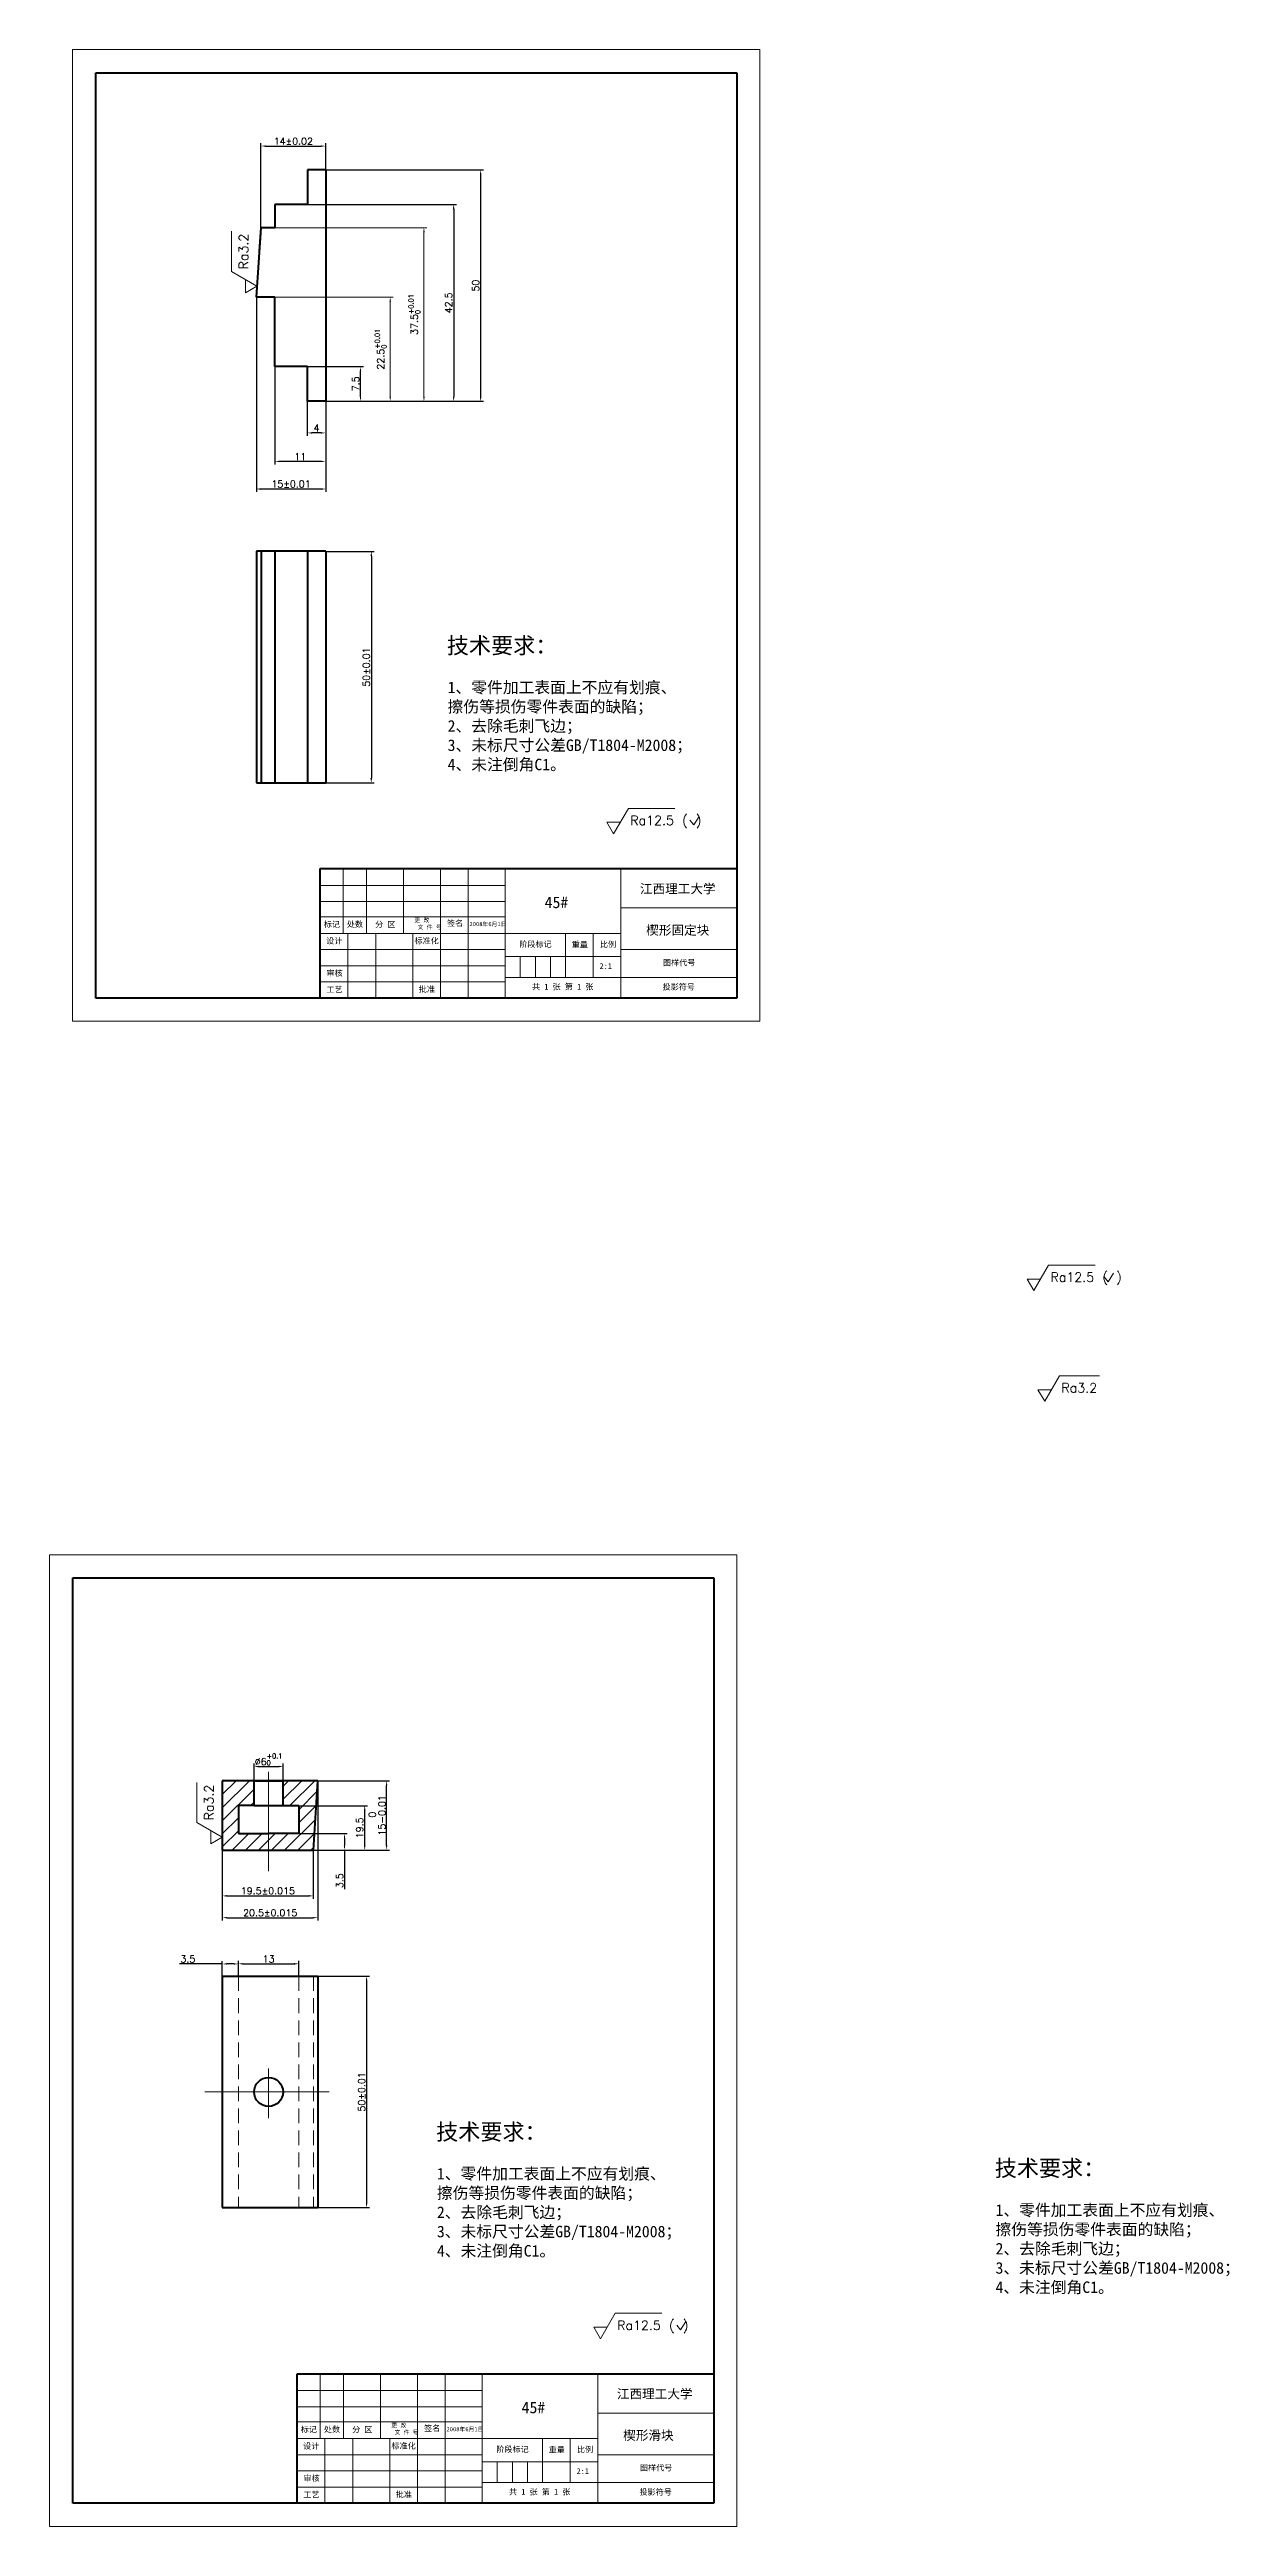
# Model space of a CAD drawing. Header units: millimetres. Extents: x -1505 to 6149, y -3153 to 848.
# Drawn here: x 5019 to 5529, y -3153 to -2083 of the extents above; entities that cross this region are included whole.
import ezdxf

# ---------------------------------------------------------------- set-up
doc = ezdxf.new("R2010")
doc.units = ezdxf.units.MM
doc.linetypes.add('DASHED2', pattern=[9.525, 6.35, -3.175])
doc.layers.add('csx', color=7, linetype='Continuous', lineweight=50)
doc.styles.add('2.5', font='simfang.ttf')
doc.styles.get("Standard").update_dxf_attribs({"font": 'txt', "bigfont": 'gbcbig.shx'})
doc.dimstyles.new('gdp ISO-25', dxfattribs={"dimtxt": 3, "dimasz": 2, "dimexe": 1.25, "dimexo": 0, "dimtad": 1, "dimlfac": 0.5, "dimdsep": 46, "dimtxsty": 'Standard', "dimcen": 2.5, "dimadec": 0, "dimazin": 0, "dimtfac": 1, "dimtmove": 0, "dimatfit": 3, "dimfxl": 1, "dimarcsym": 0})

# ---------------------------------------------------------------- blocks, each defined once
blk = doc.blocks.new('*D206')
at = {"color": 0, "lineweight": -2}
for p, q in [((5130.8, -2234.7), (5130.8, -2249.7)), ((5138.8, -2234.7), (5138.8, -2249.7)), ((5136.8, -2248.4), (5132.8, -2248.4))]:
    blk.add_line(p, q, dxfattribs=at)
at = {"color": 0}
for points in [[(5132.8, -2248.1), (5132.8, -2248.7), (5130.8, -2248.4)], [(5136.8, -2248.1), (5136.8, -2248.7), (5138.8, -2248.4)]]:
    blk.add_solid(points, dxfattribs=at)
at = {"layer": 'Defpoints', "color": 0}
for p in [(5130.8, -2234.7), (5138.8, -2234.7), (5130.8, -2248.4)]:
    blk.add_point(p, dxfattribs=at)
at = {"color": 0, "lineweight": 13, "insert": (5134.8, -2246.3), "char_height": 3, "attachment_point": 5}
blk.add_mtext('4', dxfattribs=at)
blk = doc.blocks.new('*D207')
at = {"color": 0, "lineweight": -2}
for p, q in [((5116.8, -2219.7), (5116.8, -2262)), ((5138.8, -2234.7), (5138.8, -2262)), ((5136.8, -2260.7), (5118.8, -2260.7))]:
    blk.add_line(p, q, dxfattribs=at)
at = {"color": 0}
for points in [[(5118.8, -2260.4), (5118.8, -2261), (5116.8, -2260.7)], [(5136.8, -2260.4), (5136.8, -2261), (5138.8, -2260.7)]]:
    blk.add_solid(points, dxfattribs=at)
at = {"layer": 'Defpoints', "color": 0}
for p in [(5116.8, -2219.7), (5138.8, -2234.7), (5116.8, -2260.7)]:
    blk.add_point(p, dxfattribs=at)
at = {"color": 0, "lineweight": 13, "insert": (5127.8, -2258.6), "char_height": 3, "attachment_point": 5}
blk.add_mtext('11', dxfattribs=at)
blk = doc.blocks.new('*D208')
at = {"color": 0, "lineweight": -2}
for p, q in [((5108.8, -2189.7), (5108.8, -2273.9)), ((5138.8, -2234.7), (5138.8, -2273.9)), ((5110.8, -2272.6), (5136.8, -2272.6))]:
    blk.add_line(p, q, dxfattribs=at)
at = {"color": 0}
for points in [[(5110.8, -2272.3), (5110.8, -2273), (5108.8, -2272.6)], [(5136.8, -2272.3), (5136.8, -2273), (5138.8, -2272.6)]]:
    blk.add_solid(points, dxfattribs=at)
at = {"layer": 'Defpoints', "color": 0}
for p in [(5108.8, -2189.7), (5138.8, -2234.7), (5138.8, -2272.6)]:
    blk.add_point(p, dxfattribs=at)
at = {"color": 0, "lineweight": 13, "insert": (5123.8, -2270.5), "char_height": 3, "attachment_point": 5}
blk.add_mtext('15±0.01', dxfattribs=at)
blk = doc.blocks.new('*D209')
at = {"color": 0, "lineweight": -2}
for p, q in [((5130.8, -2219.7), (5155.1, -2219.7)), ((5153.8, -2232.7), (5153.8, -2221.7)), ((5138.8, -2234.7), (5155.1, -2234.7))]:
    blk.add_line(p, q, dxfattribs=at)
at = {"color": 0}
for points in [[(5153.5, -2221.7), (5154.1, -2221.7), (5153.8, -2219.7)], [(5153.5, -2232.7), (5154.1, -2232.7), (5153.8, -2234.7)]]:
    blk.add_solid(points, dxfattribs=at)
at = {"layer": 'Defpoints', "color": 0}
for p in [(5130.8, -2219.7), (5153.8, -2219.7), (5138.8, -2234.7)]:
    blk.add_point(p, dxfattribs=at)
at = {"color": 0, "lineweight": 13, "insert": (5151.7, -2227.2), "char_height": 3, "attachment_point": 5, "rotation": 90}
blk.add_mtext('7.5', dxfattribs=at)
blk = doc.blocks.new('*D210')
at = {"color": 0, "lineweight": -2}
for p, q in [((5130.8, -2149.7), (5195.3, -2149.7)), ((5194.1, -2151.7), (5194.1, -2232.7)), ((5138.8, -2234.7), (5195.3, -2234.7))]:
    blk.add_line(p, q, dxfattribs=at)
at = {"color": 0}
for points in [[(5193.7, -2151.7), (5194.4, -2151.7), (5194.1, -2149.7)], [(5193.7, -2232.7), (5194.4, -2232.7), (5194.1, -2234.7)]]:
    blk.add_solid(points, dxfattribs=at)
at = {"layer": 'Defpoints', "color": 0}
for p in [(5130.8, -2149.7), (5138.8, -2234.7), (5194.1, -2234.7)]:
    blk.add_point(p, dxfattribs=at)
at = {"color": 0, "lineweight": 13, "insert": (5191.9, -2192.2), "char_height": 3, "attachment_point": 5, "rotation": 90}
blk.add_mtext('42.5', dxfattribs=at)
blk = doc.blocks.new('*D211')
at = {"color": 0, "lineweight": -2}
for p, q in [((5138.8, -2134.7), (5207, -2134.7)), ((5205.7, -2136.7), (5205.7, -2232.7)), ((5138.8, -2234.7), (5207, -2234.7))]:
    blk.add_line(p, q, dxfattribs=at)
at = {"color": 0}
for points in [[(5205.4, -2136.7), (5206.1, -2136.7), (5205.7, -2134.7)], [(5205.4, -2232.7), (5206.1, -2232.7), (5205.7, -2234.7)]]:
    blk.add_solid(points, dxfattribs=at)
at = {"layer": 'Defpoints', "color": 0}
for p in [(5138.8, -2134.7), (5138.8, -2234.7), (5205.7, -2234.7)]:
    blk.add_point(p, dxfattribs=at)
at = {"color": 0, "lineweight": 13, "insert": (5203.6, -2184.7), "char_height": 3, "attachment_point": 5, "rotation": 90}
blk.add_mtext('50', dxfattribs=at)
blk = doc.blocks.new('*D212')
at = {"color": 0, "lineweight": -2}
for p, q in [((5138.8, -2299.6), (5159.7, -2299.6)), ((5158.5, -2301.6), (5158.5, -2397.6)), ((5138.8, -2399.6), (5159.7, -2399.6))]:
    blk.add_line(p, q, dxfattribs=at)
at = {"color": 0}
for points in [[(5158.1, -2301.6), (5158.8, -2301.6), (5158.5, -2299.6)], [(5158.1, -2397.6), (5158.8, -2397.6), (5158.5, -2399.6)]]:
    blk.add_solid(points, dxfattribs=at)
at = {"layer": 'Defpoints', "color": 0}
for p in [(5138.8, -2299.6), (5138.8, -2399.6), (5158.5, -2399.6)]:
    blk.add_point(p, dxfattribs=at)
at = {"color": 0, "lineweight": 5, "insert": (5156.3, -2349.6), "char_height": 3, "attachment_point": 5, "rotation": 90}
blk.add_mtext('50±0.01', dxfattribs=at)
blk = doc.blocks.new('*D213')
at = {"color": 0, "lineweight": -2}
for p, q in [((5110.8, -2159.7), (5110.8, -2123.2)), ((5112.8, -2124.4), (5136.8, -2124.4)), ((5138.8, -2134.7), (5138.8, -2123.2))]:
    blk.add_line(p, q, dxfattribs=at)
at = {"color": 0}
for points in [[(5112.8, -2124.1), (5112.8, -2124.7), (5110.8, -2124.4)], [(5136.8, -2124.1), (5136.8, -2124.7), (5138.8, -2124.4)]]:
    blk.add_solid(points, dxfattribs=at)
at = {"layer": 'Defpoints', "color": 0}
for p in [(5138.8, -2124.4), (5138.8, -2134.7), (5110.8, -2159.7)]:
    blk.add_point(p, dxfattribs=at)
at = {"color": 0, "lineweight": 13, "insert": (5124.8, -2122.3), "char_height": 3, "attachment_point": 5}
blk.add_mtext('14±0.02', dxfattribs=at)
blk = doc.blocks.new('*D223')
at = {"color": 0, "lineweight": -2}
for p, q in [((5094.1, -2830.9), (5094.1, -2891.3)), ((5135.4, -2830.9), (5135.4, -2891.3)), ((5096.1, -2890.1), (5133.4, -2890.1))]:
    blk.add_line(p, q, dxfattribs=at)
at = {"color": 0}
for points in [[(5096.1, -2889.8), (5096.1, -2890.4), (5094.1, -2890.1)], [(5133.4, -2889.8), (5133.4, -2890.4), (5135.4, -2890.1)]]:
    blk.add_solid(points, dxfattribs=at)
at = {"layer": 'Defpoints', "color": 0}
for p in [(5094.1, -2830.9), (5135.4, -2830.9), (5135.4, -2890.1)]:
    blk.add_point(p, dxfattribs=at)
at = {"color": 0, "lineweight": 13, "insert": (5114.8, -2888), "char_height": 3, "attachment_point": 5}
blk.add_mtext('20.5%%p0.015', dxfattribs=at)
blk = doc.blocks.new('*D224')
at = {"color": 0, "lineweight": -2}
for p, q in [((5094.1, -2860.9), (5094.1, -2881.9)), ((5133.4, -2860.9), (5133.4, -2881.9)), ((5096.1, -2880.7), (5131.4, -2880.7))]:
    blk.add_line(p, q, dxfattribs=at)
at = {"color": 0}
for points in [[(5096.1, -2880.3), (5096.1, -2881), (5094.1, -2880.7)], [(5131.4, -2880.3), (5131.4, -2881), (5133.4, -2880.7)]]:
    blk.add_solid(points, dxfattribs=at)
at = {"layer": 'Defpoints', "color": 0}
for p in [(5094.1, -2860.9), (5133.4, -2860.9), (5133.4, -2880.7)]:
    blk.add_point(p, dxfattribs=at)
at = {"color": 0, "lineweight": 13, "insert": (5113.8, -2878.5), "char_height": 3, "attachment_point": 5}
blk.add_mtext('19.5%%p0.015', dxfattribs=at)
blk = doc.blocks.new('*D225')
at = {"color": 0, "lineweight": -2}
for p, q in [((5135.4, -2830.9), (5166.4, -2830.9)), ((5165.1, -2858.9), (5165.1, -2832.9)), ((5133.4, -2860.9), (5166.4, -2860.9))]:
    blk.add_line(p, q, dxfattribs=at)
at = {"color": 0}
for points in [[(5164.8, -2832.9), (5165.4, -2832.9), (5165.1, -2830.9)], [(5164.8, -2858.9), (5165.4, -2858.9), (5165.1, -2860.9)]]:
    blk.add_solid(points, dxfattribs=at)
at = {"layer": 'Defpoints', "color": 0}
for p in [(5135.4, -2830.9), (5165.1, -2830.9), (5133.4, -2860.9)]:
    blk.add_point(p, dxfattribs=at)
at = {"color": 0, "lineweight": 13, "insert": (5161, -2845.9), "char_height": 3, "attachment_point": 5, "rotation": 90}
blk.add_mtext('15\\S 0^ -0.01;', dxfattribs=at)
blk = doc.blocks.new('*D226')
at = {"color": 0, "lineweight": -2}
for p, q in [((5127.1, -2853.7), (5148.1, -2853.7)), ((5146.9, -2855.7), (5146.9, -2858.9)), ((5133.4, -2860.9), (5148.1, -2860.9)), ((5146.9, -2860.9), (5146.9, -2877.8))]:
    blk.add_line(p, q, dxfattribs=at)
at = {"color": 0}
for points in [[(5146.6, -2855.7), (5147.2, -2855.7), (5146.9, -2853.7)], [(5146.6, -2858.9), (5147.2, -2858.9), (5146.9, -2860.9)]]:
    blk.add_solid(points, dxfattribs=at)
at = {"layer": 'Defpoints', "color": 0}
for p in [(5127.1, -2853.7), (5133.4, -2860.9), (5146.9, -2860.9)]:
    blk.add_point(p, dxfattribs=at)
at = {"color": 0, "lineweight": 13, "insert": (5144.8, -2874.1), "char_height": 3, "attachment_point": 5, "rotation": 90}
blk.add_mtext('3.5', dxfattribs=at)
blk = doc.blocks.new('*D227')
at = {"color": 0, "lineweight": -2}
for p, q in [((5127.1, -2841.7), (5156.9, -2841.7)), ((5155.6, -2843.7), (5155.6, -2858.9)), ((5133.4, -2860.9), (5156.9, -2860.9))]:
    blk.add_line(p, q, dxfattribs=at)
at = {"color": 0}
for points in [[(5155.3, -2843.7), (5156, -2843.7), (5155.6, -2841.7)], [(5155.3, -2858.9), (5156, -2858.9), (5155.6, -2860.9)]]:
    blk.add_solid(points, dxfattribs=at)
at = {"layer": 'Defpoints', "color": 0}
for p in [(5127.1, -2841.7), (5133.4, -2860.9), (5155.6, -2860.9)]:
    blk.add_point(p, dxfattribs=at)
at = {"color": 0, "lineweight": 13, "insert": (5153.5, -2851.3), "char_height": 3, "attachment_point": 5, "rotation": 90}
blk.add_mtext('19.5', dxfattribs=at)
blk = doc.blocks.new('*D228')
at = {"color": 0, "lineweight": -2}
for p, q in [((5101.1, -2915.4), (5101.1, -2908.8)), ((5103.1, -2910), (5125.1, -2910)), ((5127.1, -2915.4), (5127.1, -2908.8))]:
    blk.add_line(p, q, dxfattribs=at)
at = {"color": 0}
for points in [[(5103.1, -2909.7), (5103.1, -2910.4), (5101.1, -2910)], [(5125.1, -2909.7), (5125.1, -2910.4), (5127.1, -2910)]]:
    blk.add_solid(points, dxfattribs=at)
at = {"layer": 'Defpoints', "color": 0}
for p in [(5127.1, -2910), (5101.1, -2915.4), (5127.1, -2915.4)]:
    blk.add_point(p, dxfattribs=at)
at = {"color": 0, "lineweight": 13, "insert": (5114.1, -2907.9), "char_height": 3, "attachment_point": 5}
blk.add_mtext('13', dxfattribs=at)
blk = doc.blocks.new('*D229')
at = {"color": 0, "lineweight": -2}
for p, q in [((5094.1, -2910.1), (5075.6, -2910.1)), ((5094.1, -2915.4), (5094.1, -2908.9)), ((5099.1, -2910.1), (5096.1, -2910.1)), ((5101.1, -2915.4), (5101.1, -2908.9))]:
    blk.add_line(p, q, dxfattribs=at)
at = {"color": 0}
for points in [[(5096.1, -2909.8), (5096.1, -2910.4), (5094.1, -2910.1)], [(5099.1, -2909.8), (5099.1, -2910.4), (5101.1, -2910.1)]]:
    blk.add_solid(points, dxfattribs=at)
at = {"layer": 'Defpoints', "color": 0}
for p in [(5101.1, -2910.1), (5094.1, -2915.4), (5101.1, -2915.4)]:
    blk.add_point(p, dxfattribs=at)
at = {"color": 0, "lineweight": 13, "insert": (5079.2, -2908), "char_height": 3, "attachment_point": 5}
blk.add_mtext('3.5', dxfattribs=at)
blk = doc.blocks.new('*D230')
at = {"color": 0, "lineweight": -2}
for p, q in [((5135.4, -2915.4), (5157.7, -2915.4)), ((5156.4, -2917.4), (5156.4, -3013.4)), ((5135.4, -3015.4), (5157.7, -3015.4))]:
    blk.add_line(p, q, dxfattribs=at)
at = {"color": 0}
for points in [[(5156.1, -2917.4), (5156.8, -2917.4), (5156.4, -2915.4)], [(5156.1, -3013.4), (5156.8, -3013.4), (5156.4, -3015.4)]]:
    blk.add_solid(points, dxfattribs=at)
at = {"layer": 'Defpoints', "color": 0}
for p in [(5135.4, -2915.4), (5135.4, -3015.4), (5156.4, -3015.4)]:
    blk.add_point(p, dxfattribs=at)
at = {"color": 0, "lineweight": 13, "insert": (5154.3, -2965.4), "char_height": 3, "attachment_point": 5, "rotation": 90}
blk.add_mtext('50%%p0.01', dxfattribs=at)
blk = doc.blocks.new('*D231')
at = {"color": 0, "lineweight": -2}
for p, q in [((5107.8, -2830.9), (5107.8, -2823.5)), ((5109.8, -2824.8), (5118.4, -2824.8)), ((5120.4, -2830.9), (5120.4, -2823.5))]:
    blk.add_line(p, q, dxfattribs=at)
at = {"color": 0}
for points in [[(5109.8, -2824.4), (5109.8, -2825.1), (5107.8, -2824.8)], [(5118.4, -2824.4), (5118.4, -2825.1), (5120.4, -2824.8)]]:
    blk.add_solid(points, dxfattribs=at)
at = {"layer": 'Defpoints', "color": 0}
for p in [(5120.4, -2824.8), (5107.8, -2830.9), (5120.4, -2830.9)]:
    blk.add_point(p, dxfattribs=at)
at = {"color": 0, "lineweight": 13, "insert": (5114.1, -2821.7), "char_height": 3, "attachment_point": 5}
blk.add_mtext('%%C6{\\H0.7x;\\S+0.1^ 0;}', dxfattribs=at)

msp = doc.modelspace()

# ---------------------------------------------------------------- hatches: boundary and pattern name
at = {"lineweight": 13}
h = msp.add_hatch(dxfattribs=at)
h.set_pattern_fill('_USER', color=256, scale=4, angle=45, style=0, pattern_type=0)
h.set_pattern_definition([(45, (2584.9268, -4146.8326), (-2.828427, 2.828427), [])])
h.paths.add_polyline_path([(5094.098, -2860.897), (5114.098, -2860.897), (5114.098, -2853.673), (5101.098, -2853.673), (5101.098, -2841.677), (5107.844, -2841.677), (5107.844, -2830.897), (5094.098, -2830.897)])
h.paths.add_polyline_path([(5127.098, -2841.677), (5127.098, -2853.673), (5114.098, -2853.673), (5114.098, -2860.897), (5133.431, -2860.897), (5135.431, -2830.897), (5120.351, -2830.897), (5120.351, -2841.677)])

# ---------------------------------------------------------------- linework, layer by layer
for p, q in [((5029.381, -2502.69), (5029.381, -2082.69)), ((5029.381, -2082.69), (5326.381, -2082.69)), ((5326.381, -2082.69), (5326.381, -2502.69)), ((5098.066, -2178.555), (5098.066, -2161.258)), ((5116.837, -2159.707), (5182.48, -2159.707)), ((5181.23, -2161.707), (5181.23, -2232.707)), ((5109.066, -2184.935), (5098.066, -2178.555)), ((5104.066, -2187.836), (5104.066, -2182.035)), ((5109.066, -2184.935), (5104.066, -2187.836)), ((5116.837, -2189.707), (5167.893, -2189.707)), ((5166.643, -2191.707), (5166.643, -2232.707)), ((5138.837, -2234.707), (5182.48, -2234.707)), ((5138.837, -2234.707), (5167.893, -2234.707)), ((5263.182, -2421.655), (5260.281, -2416.655)), ((5260.281, -2416.655), (5266.082, -2416.655)), ((5263.182, -2421.655), (5269.562, -2410.655)), ((5269.562, -2410.655), (5289.694, -2410.655)), ((5296.171, -2415.775), (5297.837, -2417.823)), ((5297.837, -2417.823), (5300.101, -2414.154)), ((5316.381, -2436.69), (5316.381, -2492.69)), ((5136.381, -2443.952), (5216.381, -2443.952)), ((5136.381, -2450.973), (5216.381, -2450.973)), ((5136.381, -2457.526), (5216.381, -2457.526)), ((5136.381, -2471.69), (5216.381, -2471.69)), ((5242.381, -2483.69), (5242.381, -2464.69)), ((5254.381, -2464.69), (5254.381, -2483.69)), ((5136.381, -2478.69), (5216.381, -2478.69)), ((5222.881, -2474.69), (5222.881, -2483.69)), ((5229.381, -2474.69), (5229.381, -2483.69)), ((5235.881, -2474.69), (5235.881, -2483.69)), ((5136.381, -2485.69), (5216.381, -2485.69)), ((5266.381, -2483.69), (5316.381, -2483.69)), ((5326.381, -2502.69), (5029.381, -2502.69)), ((5444.77, -2619.076), (5451.15, -2608.076)), ((5451.15, -2608.076), (5471.282, -2608.076)), ((5476.893, -2615.244), (5479.157, -2611.575)), ((5444.77, -2619.076), (5441.869, -2614.076)), ((5441.869, -2614.076), (5447.67, -2614.076)), ((5475.227, -2613.196), (5476.893, -2615.244)), ((5449.487, -2666.896), (5446.585, -2661.896)), ((5446.585, -2661.896), (5452.387, -2661.896)), ((5449.487, -2666.896), (5455.866, -2655.896)), ((5455.866, -2655.896), (5473.163, -2655.896)), ((5019.435, -3153.211), (5019.435, -2733.211)), ((5019.435, -2733.211), (5316.435, -2733.211)), ((5316.435, -2733.211), (5316.435, -3153.211)), ((5083.098, -2848.905), (5083.098, -2831.608)), ((5114.098, -2827.129), (5114.098, -2870.035)), ((5094.098, -2855.285), (5083.098, -2848.905)), ((5089.098, -2858.186), (5089.098, -2852.385)), ((5094.098, -2855.285), (5089.098, -2858.186)), ((5114.098, -2955.21), (5114.098, -2976.777)), ((5086.472, -2965.427), (5140.215, -2965.427)), ((5257.499, -3072.087), (5263.879, -3061.087)), ((5263.879, -3061.087), (5284.011, -3061.087)), ((5257.499, -3072.087), (5254.598, -3067.087)), ((5254.598, -3067.087), (5260.399, -3067.087)), ((5290.487, -3066.208), (5292.154, -3068.256)), ((5292.154, -3068.256), (5294.418, -3064.587)), ((5306.435, -3087.211), (5306.435, -3143.211)), ((5126.435, -3094.472), (5206.435, -3094.472)), ((5126.435, -3101.493), (5206.435, -3101.493)), ((5126.435, -3108.046), (5206.435, -3108.046)), ((5232.435, -3134.211), (5232.435, -3115.211)), ((5244.435, -3115.211), (5244.435, -3134.211)), ((5126.435, -3122.211), (5206.435, -3122.211)), ((5212.935, -3125.211), (5212.935, -3134.211)), ((5219.435, -3125.211), (5219.435, -3134.211)), ((5225.935, -3125.211), (5225.935, -3134.211)), ((5126.435, -3129.211), (5206.435, -3129.211)), ((5126.435, -3136.211), (5206.435, -3136.211)), ((5256.435, -3134.211), (5306.435, -3134.211)), ((5316.435, -3153.211), (5019.435, -3153.211))]:
    msp.add_line(p, q, dxfattribs=at)
at = {"lineweight": 50}
for p, q in [((5138.837, -2134.707), (5130.837, -2134.707)), ((5130.837, -2134.707), (5130.837, -2149.707)), ((5138.837, -2134.707), (5138.837, -2234.707)), ((5130.837, -2149.707), (5116.837, -2149.707)), ((5116.837, -2149.707), (5116.837, -2159.707)), ((5128.837, -2149.707), (5120.837, -2149.707)), ((5138.837, -2149.707), (5138.837, -2219.707)), ((5108.837, -2189.707), (5110.837, -2159.707)), ((5110.17, -2169.707), (5110.837, -2159.707)), ((5116.837, -2159.707), (5110.837, -2159.707)), ((5116.837, -2189.707), (5108.837, -2189.707)), ((5116.837, -2219.707), (5116.837, -2189.707)), ((5130.837, -2219.707), (5116.837, -2219.707)), ((5130.837, -2234.707), (5130.837, -2219.707)), ((5138.837, -2234.707), (5130.837, -2234.707)), ((5138.837, -2299.559), (5108.837, -2299.559)), ((5108.837, -2299.559), (5108.837, -2399.559)), ((5110.837, -2299.559), (5110.837, -2399.559)), ((5116.837, -2299.559), (5116.837, -2399.559)), ((5130.837, -2299.559), (5130.837, -2399.559)), ((5138.837, -2299.559), (5138.837, -2399.559)), ((5108.837, -2399.559), (5138.837, -2399.559)), ((5135.431, -2830.897), (5094.098, -2830.897)), ((5094.098, -2830.897), (5094.098, -2860.897)), ((5107.844, -2841.677), (5107.844, -2830.897)), ((5107.844, -2830.897), (5120.351, -2830.897)), ((5120.351, -2841.677), (5120.351, -2830.897)), ((5133.431, -2860.897), (5135.431, -2830.897)), ((5107.844, -2841.677), (5101.098, -2841.677)), ((5101.098, -2841.677), (5101.098, -2853.673)), ((5107.844, -2841.677), (5127.098, -2841.677)), ((5127.098, -2841.677), (5127.098, -2853.673)), ((5101.098, -2853.673), (5114.098, -2853.673)), ((5127.098, -2853.673), (5114.098, -2853.673)), ((5094.098, -2860.897), (5133.431, -2860.897)), ((5094.098, -2915.427), (5094.098, -3015.427)), ((5094.098, -2915.427), (5135.431, -2915.427)), ((5135.431, -2915.427), (5135.431, -3015.427)), ((5094.098, -3015.427), (5135.431, -3015.427))]:
    msp.add_line(p, q, dxfattribs=at)
at = {"linetype": 'DASHED2', "lineweight": 13}
for p, q in [((5101.098, -2915.427), (5101.098, -3015.427)), ((5127.098, -2915.427), (5127.098, -3015.427)), ((5133.431, -2915.427), (5133.431, -3015.427))]:
    msp.add_line(p, q, dxfattribs=at)
at = {"lineweight": 50}
msp.add_circle((5114.098, -2965.427), 6.253, dxfattribs=at)
at = {"lineweight": 13}
for points in [[(5180.897, -2161.707), (5181.564, -2161.707), (5181.23, -2159.707)], [(5166.31, -2191.707), (5166.977, -2191.707), (5166.643, -2189.707)], [(5166.31, -2232.707), (5166.977, -2232.707), (5166.643, -2234.707)], [(5180.897, -2232.707), (5181.564, -2232.707), (5181.23, -2234.707)]]:
    msp.add_solid(points, dxfattribs=at)
at = {"layer": 'csx', "lineweight": 50}
for p, q in [((5039.381, -2092.69), (5316.381, -2092.69)), ((5039.381, -2492.69), (5039.381, -2092.69)), ((5316.381, -2092.69), (5316.381, -2492.69)), ((5136.381, -2436.69), (5316.381, -2436.69)), ((5136.381, -2492.69), (5136.381, -2436.69)), ((5316.381, -2492.69), (5039.381, -2492.69)), ((5029.435, -2743.211), (5306.435, -2743.211)), ((5029.435, -3143.211), (5029.435, -2743.211)), ((5306.435, -2743.211), (5306.435, -3143.211)), ((5126.435, -3087.211), (5306.435, -3087.211)), ((5126.435, -3143.211), (5126.435, -3087.211)), ((5306.435, -3143.211), (5029.435, -3143.211))]:
    msp.add_line(p, q, dxfattribs=at)
at = {"layer": 'csx', "lineweight": 13}
for p, q in [((5146.381, -2436.69), (5146.381, -2464.69)), ((5156.381, -2436.69), (5156.381, -2464.69)), ((5172.381, -2436.69), (5172.381, -2464.69)), ((5188.381, -2436.69), (5188.381, -2464.69)), ((5200.381, -2436.69), (5200.381, -2464.69)), ((5216.381, -2436.69), (5216.381, -2492.69)), ((5266.381, -2436.69), (5266.381, -2492.69)), ((5316.381, -2453.69), (5266.381, -2453.69)), ((5136.381, -2464.69), (5266.381, -2464.69)), ((5148.381, -2464.69), (5148.381, -2492.69)), ((5160.381, -2464.69), (5160.381, -2492.69)), ((5176.381, -2464.69), (5176.381, -2492.69)), ((5188.381, -2464.69), (5188.381, -2492.69)), ((5200.381, -2464.69), (5200.381, -2492.69)), ((5316.381, -2471.69), (5266.381, -2471.69)), ((5266.381, -2474.69), (5216.381, -2474.69)), ((5266.381, -2483.69), (5216.381, -2483.69)), ((5136.435, -3087.211), (5136.435, -3115.211)), ((5146.435, -3087.211), (5146.435, -3115.211)), ((5162.435, -3087.211), (5162.435, -3115.211)), ((5178.435, -3087.211), (5178.435, -3115.211)), ((5190.435, -3087.211), (5190.435, -3115.211)), ((5206.435, -3087.211), (5206.435, -3143.211)), ((5256.435, -3087.211), (5256.435, -3143.211)), ((5306.435, -3104.211), (5256.435, -3104.211)), ((5126.435, -3115.211), (5256.435, -3115.211)), ((5138.435, -3115.211), (5138.435, -3143.211)), ((5150.435, -3115.211), (5150.435, -3143.211)), ((5166.435, -3115.211), (5166.435, -3143.211)), ((5178.435, -3115.211), (5178.435, -3143.211)), ((5190.435, -3115.211), (5190.435, -3143.211)), ((5256.435, -3125.211), (5206.435, -3125.211)), ((5306.435, -3122.211), (5256.435, -3122.211)), ((5256.435, -3134.211), (5206.435, -3134.211))]:
    msp.add_line(p, q, dxfattribs=at)

# ---------------------------------------------------------------- texts
at = {"lineweight": 13, "char_height": 4, "width": 9.34429, "attachment_point": 1, "rotation": 90}
for insert in [(5101.26, -2177.721), (5086.291, -2848.071)]:
    msp.add_mtext('Ra3.2', dxfattribs=dict(at, insert=insert))
at = {"lineweight": 13, "char_height": 3, "attachment_point": 5, "rotation": 90}
for s, insert in [('\\A1;37.5{\\H0.7x;\\S+0.01^ 0;}', (5177.105, -2197.207)), ('\\A1;22.5{\\H0.7x;\\S+0.01^ 0;}', (5162.518, -2212.207))]:
    msp.add_mtext(s, dxfattribs=dict(at, insert=insert))
at = {"lineweight": 13, "attachment_point": 1, "style": '2.5'}
for s, width, heights, insert, char_height in [('技术要求：', 93.82496, [0], (5191.132, -2336.77), 7), ('1、零件加工表面上不应有划痕、\\P擦伤等损伤零件表面的缺陷；\\P2、去除毛刺飞边；\\P3、未标尺寸公差GB/T1804-M2008；\\P4、未注倒角C1。', 163.22878, [156.459], (5191.457, -2355.85), 5), ('     45#', 50, [0], (5216.381, -2448.781), 5), ('   江西理工大学', 50, [0], (5266.381, -2443.379), 4), ('\\pi1.5643;标记', 10, [0], (5136.381, -2459.531), 2.5), ('\\pi1.5857;处数', 10, [0], (5146.337, -2459.473), 2.5), ('\\pi3.75;分 区', 16, [0], (5156.381, -2459.569), 2.5), (' 更 改        文 件 号', 16, [0], (5175.659, -2458.08), 1.8), ('\\pi2.8143;签名', 12, [0], (5188.4, -2458.996), 2.5), ('\\pi2.746;2008年6月1日', 20.65316, [9.376], (5198.161, -2459.755), 1.8), ('    楔形固定块', 50, [0], (5266.381, -2461.265), 4), ('\\pi2.5857;设计', 12, [0], (5136.381, -2466.688), 2.5), ('\\pi0.76429;标准化', 12, [0], (5176.381, -2466.622), 2.5), ('\\pi6.0429;阶段标记', 26, [0], (5216.381, -2468.089), 2.5), ('\\pi2.6857;重量', 12, [0], (5242.381, -2468.251), 2.5), ('\\pi2.9;比例', 12, [0], (5254.381, -2468.185), 2.5), ('\\pi2.7214;审核', 12, [0], (5136.381, -2480.607), 2.5), ('\\pi1.564;2:1', 10, [0], (5255.536, -2477.556), 2.5), ('\\pi18.136;图样代号', 50, [0], (5266.381, -2476.086), 2.5), ('\\pi2.6786;工艺', 12, [0], (5136.381, -2487.717), 2.5), ('\\pi2.5786;批准', 12, [0], (5176.418, -2487.564), 2.5), ('\\pi11.579;共 1 张 第 1 张', 50, [0], (5216.381, -2486.482), 2.5), ('\\pi17.95;投影符号', 50, [0], (5266.381, -2486.556), 2.5), ('技术要求：', 93.82496, [0], (5186.504, -2979.152), 7), ('1、零件加工表面上不应有划痕、\\P擦伤等损伤零件表面的缺陷；\\P2、去除毛刺飞边；\\P3、未标尺寸公差GB/T1804-M2008；\\P4、未注倒角C1。', 163.22878, [156.459], (5186.828, -2998.232), 5), ('技术要求：', 93.82496, [0], (5427.903, -2994.887), 7), ('1、零件加工表面上不应有划痕、\\P擦伤等损伤零件表面的缺陷；\\P2、去除毛刺飞边；\\P3、未标尺寸公差GB/T1804-M2008；\\P4、未注倒角C1。', 163.22878, [156.459], (5428.228, -3013.967), 5), ('   江西理工大学', 50, [0], (5256.435, -3093.9), 4), ('     45#', 50, [0], (5206.435, -3099.301), 5), ('\\pi1.5643;标记', 10, [0], (5126.435, -3110.051), 2.5), ('\\pi1.5857;处数', 10, [0], (5136.391, -3109.994), 2.5), ('\\pi3.75;分 区', 16, [0], (5146.435, -3110.089), 2.5), (' 更 改        文 件 号', 16, [0], (5165.714, -3108.6), 1.8), ('\\pi2.8143;签名', 12, [0], (5178.454, -3109.517), 2.5), ('\\pi2.746;2008年6月1日', 20.65316, [9.376], (5188.215, -3110.276), 1.8), ('    楔形滑块', 50, [0], (5256.435, -3111.785), 4), ('\\pi2.5857;设计', 12, [0], (5126.435, -3117.209), 2.5), ('\\pi0.76429;标准化', 12, [0], (5166.435, -3117.143), 2.5), ('\\pi6.0429;阶段标记', 26, [0], (5206.435, -3118.609), 2.5), ('\\pi2.6857;重量', 12, [0], (5232.435, -3118.771), 2.5), ('\\pi2.9;比例', 12, [0], (5244.435, -3118.706), 2.5), ('\\pi2.7214;审核', 12, [0], (5126.435, -3131.127), 2.5), ('\\pi11.579;共 1 张 第 1 张', 50, [0], (5206.435, -3137.003), 2.5), ('\\pi1.564;2:1', 10, [0], (5245.59, -3128.077), 2.5), ('\\pi18.136;图样代号', 50, [0], (5256.435, -3126.607), 2.5), ('\\pi2.6786;工艺', 12, [0], (5126.435, -3138.238), 2.5), ('\\pi2.5786;批准', 12, [0], (5166.472, -3138.084), 2.5), ('\\pi17.95;投影符号', 50, [0], (5256.435, -3137.076), 2.5)]:
    msp.add_mtext_dynamic_manual_height_columns(s, width=width, gutter_width=12.5, heights=heights, dxfattribs=dict(at, insert=insert, char_height=char_height))
at = {"lineweight": 13, "char_height": 4, "attachment_point": 1}
for s, insert, width in [('Ra12.5 ( )', (5270.396, -2413.848), 35.71604), ('Ra12.5 ( )', (5451.984, -2611.269), 35.71604), ('Ra3.2', (5456.701, -2659.09), 9.34429), ('Ra12.5 ( )', (5264.713, -3064.281), 35.71604)]:
    msp.add_mtext(s, dxfattribs=dict(at, insert=insert, width=width))

# ---------------------------------------------------------------- dimensions: what is measured, and where the dimension line sits
at = {"lineweight": 13}
for base, p1, p2, override, picture, middle in [((5138.837, -2124.416), (5110.837, -2159.707), (5138.837, -2134.707), {"dimgap": 0.625, "dimtol": 1, "dimlim": 0, "dimtp": 0.015, "dimtm": 0.015}, '*D213', (5124.837, -2122.291)), ((5138.837, -2272.639), (5108.837, -2189.707), (5138.837, -2234.707), {"dimgap": 0.625, "dimtol": 1, "dimlim": 0, "dimtp": 0.01, "dimtm": 0.01}, '*D208', (5123.837, -2270.514))]:
    dim = msp.add_linear_dim(base=base, p1=p1, p2=p2, dimstyle='gdp ISO-25', override=override, dxfattribs=at)
    dim.commit()
    dim.dimension.update_dxf_attribs({"geometry": picture, "text_midpoint": middle})
for base, p1, p2, picture, middle in [((5205.736, -2234.707), (5138.837, -2134.707), (5138.837, -2234.707), '*D211', (5203.611, -2184.707)), ((5194.067, -2234.707), (5130.837, -2149.707), (5138.837, -2234.707), '*D210', (5191.942, -2192.207)), ((5153.807, -2219.707), (5138.837, -2234.707), (5130.837, -2219.707), '*D209', (5151.682, -2227.207))]:
    dim = msp.add_linear_dim(base=base, p1=p1, p2=p2, angle=90, dimstyle='gdp ISO-25', dxfattribs=at)
    dim.commit()
    dim.dimension.update_dxf_attribs({"geometry": picture, "text_midpoint": middle})
for base, p1, p2, picture, middle in [((5116.837, -2260.704), (5138.837, -2234.707), (5116.837, -2219.707), '*D207', (5127.837, -2260.704)), ((5101.098, -2910.115), (5094.098, -2915.427), (5101.098, -2915.427), '*D229', (5079.181, -2910.115))]:
    dim = msp.add_linear_dim(base=base, p1=p1, p2=p2, dimstyle='gdp ISO-25', dxfattribs=at)
    dim.commit()
    dim.dimension.update_dxf_attribs({"geometry": picture, "text_midpoint": middle, "dimtype": 160})
for base, p1, p2, picture, middle in [((5130.837, -2248.401), (5138.837, -2234.707), (5130.837, -2234.707), '*D206', (5134.837, -2246.276)), ((5127.098, -2910.048), (5101.098, -2915.427), (5127.098, -2915.427), '*D228', (5114.098, -2907.923))]:
    dim = msp.add_linear_dim(base=base, p1=p1, p2=p2, dimstyle='gdp ISO-25', dxfattribs=at)
    dim.commit()
    dim.dimension.update_dxf_attribs({"geometry": picture, "text_midpoint": middle})
at = {"lineweight": 5}
dim = msp.add_linear_dim(base=(5158.475, -2399.559), p1=(5138.837, -2299.559), p2=(5138.837, -2399.559), angle=90, dimstyle='gdp ISO-25', override={"dimgap": 0.625, "dimtol": 1, "dimlim": 0, "dimtp": 0.01, "dimtm": 0.01}, dxfattribs=at)
dim.commit()
dim.dimension.update_dxf_attribs({"geometry": '*D212', "text_midpoint": (5156.35, -2349.559)})
at = {"lineweight": 13}
for base, p1, p2, text, picture, middle in [((5120.351, -2824.769), (5107.844, -2830.897), (5120.351, -2830.897), '%%C6{\\H0.7x;\\S+0.1^ 0;}', '*D231', (5114.098, -2821.694)), ((5135.431, -2890.095), (5094.098, -2830.897), (5135.431, -2830.897), '20.5%%p0.015', '*D223', (5114.764, -2887.97)), ((5133.431, -2880.674), (5094.098, -2860.897), (5133.431, -2860.897), '19.5%%p0.015', '*D224', (5113.764, -2878.549))]:
    dim = msp.add_linear_dim(base=base, p1=p1, p2=p2, text=text, dimstyle='gdp ISO-25', dxfattribs=at)
    dim.commit()
    dim.dimension.update_dxf_attribs({"geometry": picture, "text_midpoint": middle})
dim = msp.add_linear_dim(base=(5165.102, -2830.897), p1=(5133.431, -2860.897), p2=(5135.431, -2830.897), angle=90, dimstyle='gdp ISO-25', override={"dimgap": 0.625, "dimtol": 1, "dimlim": 0, "dimtm": 0.01}, dxfattribs=at)
dim.commit()
dim.dimension.update_dxf_attribs({"geometry": '*D225', "text_midpoint": (5165.102, -2845.897), "dimtype": 160})
for base, p1, text, picture, middle in [((5155.646, -2860.897), (5127.098, -2841.677), '19.5', '*D227', (5155.646, -2851.287)), ((5146.892, -2860.897), (5127.098, -2853.673), '3.5', '*D226', (5146.892, -2874.147))]:
    dim = msp.add_linear_dim(base=base, p1=p1, p2=(5133.431, -2860.897), angle=90, text=text, dimstyle='gdp ISO-25', dxfattribs=at)
    dim.commit()
    dim.dimension.update_dxf_attribs({"geometry": picture, "text_midpoint": middle, "dimtype": 160})
dim = msp.add_linear_dim(base=(5156.436, -3015.427), p1=(5135.431, -2915.427), p2=(5135.431, -3015.427), angle=90, text='50%%p0.01', dimstyle='gdp ISO-25', dxfattribs=at)
dim.commit()
dim.dimension.update_dxf_attribs({"geometry": '*D230', "text_midpoint": (5154.311, -2965.427)})

doc.saveas('drawing.dxf')
